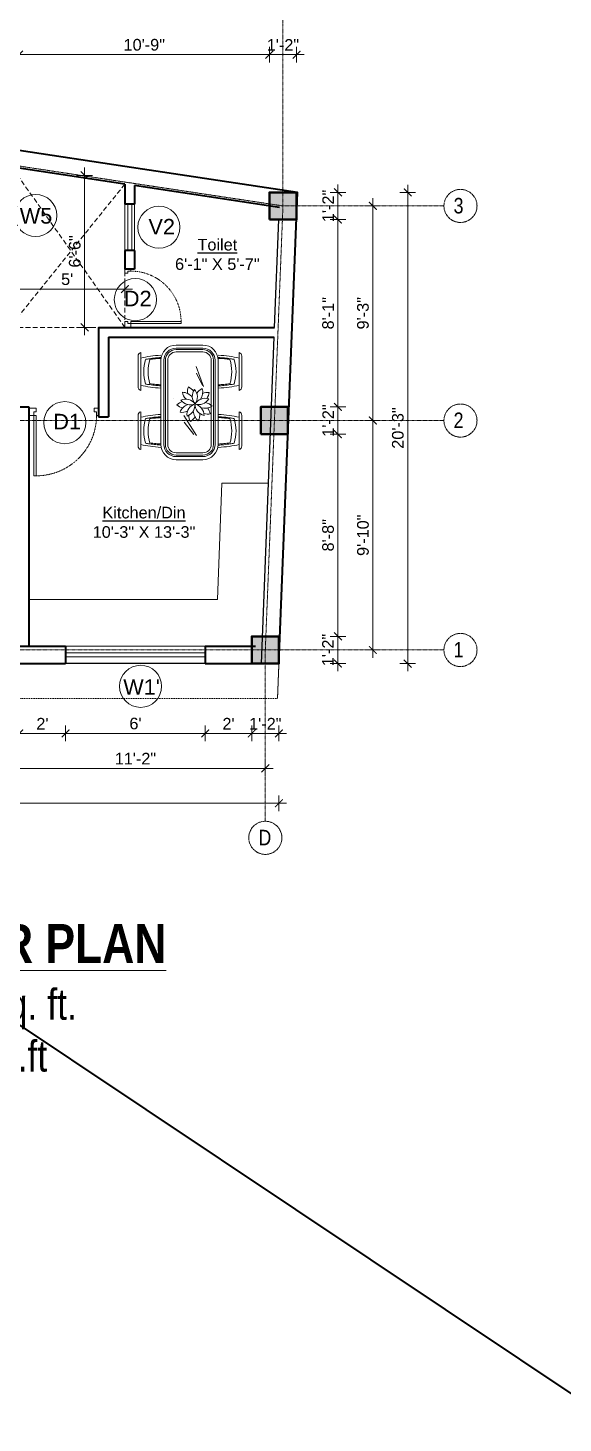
# Model space of a CAD drawing. Header units: inches. Extents: x 141029 to 151573, y -22384 to -18036.
# Drawn here: x 144050 to 144326, y -20148 to -19429 of the extents above; entities that cross this region are included whole.
import ezdxf

# ---------------------------------------------------------------- set-up
doc = ezdxf.new("R2010")
doc.units = ezdxf.units.IN
doc.header["$LTSCALE"] = 0.5
doc.header["$MEASUREMENT"] = 0
doc.header["$PDMODE"] = 66
doc.linetypes.add('CENTER', pattern=[2, 1.25, -0.25, 0.25, -0.25])
doc.linetypes.add('HIDDEN', pattern=[0.375, 0.25, -0.125])
for name, color, linetype, lineweight in [('Annotate-Lite.w', 177, 'Continuous', 9), ('Annotations-Bold.w', 177, 'Continuous', 13), ('C-COLUMN', 1, 'Continuous', 50), ('DIM 1-100', 4, 'Continuous', 13), ('Door-Window.w', 4, 'Continuous', 15), ('F-FURNITURE', 30, 'Continuous', 13), ('HACTH', 253, 'Continuous', 9), ('TEXT', 220, 'Continuous', 9), ('Text-100.w', 254, 'Continuous', 9), ('Toilet', 7, 'Continuous', 25), ('wall', 1, 'Continuous', 40), ('window', 4, 'Continuous', 13)]:
    doc.layers.add(name, color=color, linetype=linetype, lineweight=lineweight)
doc.styles.add('ARAIL', font='ARIALN.TTF')
doc.styles.add('arial', font='arial.ttf')
doc.styles.add('arial.', font='arial.ttf')
doc.styles.add('gaurav', font='arial.ttf')
doc.styles.get("Standard").update_dxf_attribs({"font": 'arial.ttf'})
doc.dimstyles.new('1 by 96', dxfattribs={"dimtxt": 6, "dimasz": 4, "dimexe": 4, "dimexo": 4, "dimgap": 2, "dimtad": 1, "dimdec": 0, "dimzin": 0, "dimdsep": 46, "dimlunit": 4, "dimtxsty": 'Standard', "dimblk": 'ARCHTICK', "dimcen": 0, "dimdle": 4, "dimadec": 0, "dimazin": 0, "dimtfac": 1, "dimtdec": 0, "dimtix": 1, "dimtofl": 0, "dimtmove": 1, "dimatfit": 3, "dimldrblk": 'ARCHTICK', "dimfxl": 4, "dimfxlon": 1, "dimtolj": 1, "dimtzin": 0, "dimlwd": -1, "dimlwe": -1, "dimarcsym": 0})

# ---------------------------------------------------------------- blocks, each defined once
blk = doc.blocks.new('3-0')
at = {"ltscale": 3}
for p, q in [((11063.05, 10097.68), (11065.97, 10099.9)), ((11063.05, 10097.68), (11064.53, 10095.73)), ((11065.99, 10096.84), (11064.53, 10095.73)), ((11065.25, 10097.81), (11066.71, 10098.92)), ((11065.99, 10096.84), (11065.25, 10097.81)), ((11065.97, 10099.9), (11066.71, 10098.92)), ((11085.5, 10074.13), (11110.32, 10092.96)), ((11086.24, 10073.15), (11111.05, 10091.97)), ((11111.05, 10091.97), (11110.32, 10092.96)), ((11084.04, 10073.02), (11082.57, 10071.91)), ((11082.57, 10071.91), (11084.79, 10068.98)), ((11084.04, 10073.02), (11084.78, 10072.04)), ((11084.78, 10072.04), (11086.24, 10073.15)), ((11084.79, 10068.98), (11087.72, 10071.2)), ((11086.24, 10073.15), (11085.5, 10074.13)), ((11087.72, 10071.2), (11086.24, 10073.15))]:
    blk.add_line(p, q, dxfattribs=at)
at = {"layer": 'Door-Window.w', "color": 9, "linetype": 'HIDDEN', "lineweight": 18}
blk.add_arc((11085.5, 10074.13), 31.16, 37.1906, 127.14649, dxfattribs=at)
blk = doc.blocks.new('_ArchTick')
at = {"color": 0, "linetype": 'ByBlock', "const_width": 0.15}
blk.add_lwpolyline([(-0.5, -0.5), (0.5, 0.5)], dxfattribs=at)
blk = doc.blocks.new('*D610')
at = {"layer": 'Defpoints', "color": 0, "transparency": 16777216}
for p in [(144174.73, -19442.94), (144045.67, -19492.29), (144174.73, -19513.9)]:
    blk.add_point(p, dxfattribs=at)
at = {"layer": 'DIM 1-100', "color": 0, "transparency": 16777216}
for p, q in [((144045.67, -19446.94), (144045.67, -19438.94)), ((144174.73, -19446.94), (144174.73, -19438.94)), ((144041.67, -19442.94), (144178.73, -19442.94))]:
    blk.add_line(p, q, dxfattribs=at)
at = {"layer": 'DIM 1-100', "color": 0, "transparency": 16777216, "xscale": 4, "yscale": 4, "zscale": 4, "rotation": 180}
blk.add_blockref('_ArchTick', (144045.67, -19442.94), dxfattribs=at)
at = {"layer": 'DIM 1-100', "color": 0, "transparency": 16777216, "xscale": 4, "yscale": 4, "zscale": 4}
blk.add_blockref('_ArchTick', (144174.73, -19442.94), dxfattribs=at)
at = {"layer": 'DIM 1-100', "color": 0, "transparency": 16777216, "insert": (144110.2, -19437.88), "char_height": 6, "attachment_point": 5}
blk.add_mtext('\\A1;10\'-9"', dxfattribs=at)
blk = doc.blocks.new('*D611')
at = {"layer": 'Defpoints', "color": 0, "transparency": 16777216}
for p in [(144188.73, -19442.94), (144174.73, -19513.9), (144188.73, -19513.9)]:
    blk.add_point(p, dxfattribs=at)
at = {"layer": 'DIM 1-100', "color": 0, "transparency": 16777216}
for p, q in [((144174.73, -19446.94), (144174.73, -19438.94)), ((144188.73, -19446.94), (144188.73, -19438.94)), ((144170.73, -19442.94), (144192.73, -19442.94))]:
    blk.add_line(p, q, dxfattribs=at)
at = {"layer": 'DIM 1-100', "color": 0, "transparency": 16777216, "xscale": 4, "yscale": 4, "zscale": 4, "rotation": 180}
blk.add_blockref('_ArchTick', (144174.73, -19442.94), dxfattribs=at)
at = {"layer": 'DIM 1-100', "color": 0, "transparency": 16777216, "xscale": 4, "yscale": 4, "zscale": 4}
blk.add_blockref('_ArchTick', (144188.73, -19442.94), dxfattribs=at)
at = {"layer": 'DIM 1-100', "color": 0, "transparency": 16777216, "insert": (144181.73, -19437.93), "char_height": 6, "attachment_point": 5}
blk.add_mtext('\\A1;1\'-2"', dxfattribs=at)
blk = doc.blocks.new('*D612')
at = {"layer": 'Defpoints', "color": 0, "transparency": 16777216}
for p in [(144038.67, -19422.48), (144038.67, -19499.29), (144181.73, -19520.9)]:
    blk.add_point(p, dxfattribs=at)
at = {"layer": 'DIM 1-100', "color": 0, "transparency": 16777216}
for p, q in [((144038.67, -19426.48), (144038.67, -19418.48)), ((144181.73, -19426.48), (144181.73, -19418.48)), ((144185.73, -19422.48), (144034.67, -19422.48))]:
    blk.add_line(p, q, dxfattribs=at)
at = {"layer": 'DIM 1-100', "color": 0, "transparency": 16777216, "xscale": 4, "yscale": 4, "zscale": 4, "rotation": 180}
blk.add_blockref('_ArchTick', (144038.67, -19422.48), dxfattribs=at)
at = {"layer": 'DIM 1-100', "color": 0, "transparency": 16777216, "xscale": 4, "yscale": 4, "zscale": 4}
blk.add_blockref('_ArchTick', (144181.73, -19422.48), dxfattribs=at)
at = {"layer": 'DIM 1-100', "color": 0, "transparency": 16777216, "insert": (144110.2, -19417.46), "char_height": 6, "attachment_point": 5}
blk.add_mtext('\\A1;11\'-11"', dxfattribs=at)
blk = doc.blocks.new('*D615')
at = {"layer": 'Defpoints', "color": 0, "transparency": 16777216}
for p in [(144189.2, -19403.23), (143787.52, -19455.43), (144189.2, -19513.97)]:
    blk.add_point(p, dxfattribs=at)
at = {"layer": 'DIM 1-100', "color": 0, "transparency": 16777216}
for p, q in [((143783.52, -19403.23), (144193.2, -19403.23)), ((143787.52, -19407.23), (143787.52, -19399.23)), ((144189.2, -19407.23), (144189.2, -19399.23))]:
    blk.add_line(p, q, dxfattribs=at)
at = {"layer": 'DIM 1-100', "color": 0, "transparency": 16777216, "xscale": 4, "yscale": 4, "zscale": 4, "rotation": 180}
blk.add_blockref('_ArchTick', (143787.52, -19403.23), dxfattribs=at)
at = {"layer": 'DIM 1-100', "color": 0, "transparency": 16777216, "xscale": 4, "yscale": 4, "zscale": 4}
blk.add_blockref('_ArchTick', (144189.2, -19403.23), dxfattribs=at)
at = {"layer": 'DIM 1-100', "color": 0, "transparency": 16777216, "insert": (143988.36, -19398.16), "char_height": 6, "attachment_point": 5}
blk.add_mtext('\\A1;33\'-6"', dxfattribs=at)
blk = doc.blocks.new('*D616')
at = {"layer": 'Defpoints', "color": 0, "transparency": 16777216}
for p in [(144188.73, -19513.9), (144188.73, -19527.9), (144210.07, -19527.9)]:
    blk.add_point(p, dxfattribs=at)
at = {"layer": 'DIM 1-100', "color": 0, "transparency": 16777216}
for p, q in [((144210.07, -19509.9), (144210.07, -19531.9)), ((144206.07, -19513.9), (144214.07, -19513.9)), ((144206.07, -19527.9), (144214.07, -19527.9))]:
    blk.add_line(p, q, dxfattribs=at)
at = {"layer": 'DIM 1-100', "color": 0, "transparency": 16777216, "xscale": 4, "yscale": 4, "zscale": 4}
for p, rotation in [((144210.07, -19513.9), 90), ((144210.07, -19527.9), 270)]:
    blk.add_blockref('_ArchTick', p, dxfattribs=dict(at, rotation=rotation))
at = {"layer": 'DIM 1-100', "color": 0, "transparency": 16777216, "insert": (144205.06, -19520.9), "char_height": 6, "attachment_point": 5, "rotation": 90}
blk.add_mtext('\\A1;1\'-2"', dxfattribs=at)
blk = doc.blocks.new('*D617')
at = {"layer": 'Defpoints', "color": 0, "transparency": 16777216}
for p in [(144188.73, -19527.9), (144184.29, -19624.5), (144210.07, -19624.5)]:
    blk.add_point(p, dxfattribs=at)
at = {"layer": 'DIM 1-100', "color": 0, "transparency": 16777216}
for p, q in [((144210.07, -19523.9), (144210.07, -19628.5)), ((144206.07, -19527.9), (144214.07, -19527.9)), ((144206.07, -19624.5), (144214.07, -19624.5))]:
    blk.add_line(p, q, dxfattribs=at)
at = {"layer": 'DIM 1-100', "color": 0, "transparency": 16777216, "xscale": 4, "yscale": 4, "zscale": 4}
for p, rotation in [((144210.07, -19527.9), 90), ((144210.07, -19624.5), 270)]:
    blk.add_blockref('_ArchTick', p, dxfattribs=dict(at, rotation=rotation))
at = {"layer": 'DIM 1-100', "color": 0, "transparency": 16777216, "insert": (144205.01, -19576.2), "char_height": 6, "attachment_point": 5, "rotation": 90}
blk.add_mtext('\\A1;8\'-1"', dxfattribs=at)
blk = doc.blocks.new('*D618')
at = {"layer": 'Defpoints', "color": 0, "transparency": 16777216}
for p in [(144184.29, -19624.5), (144184.29, -19638.5), (144210.07, -19638.5)]:
    blk.add_point(p, dxfattribs=at)
at = {"layer": 'DIM 1-100', "color": 0, "transparency": 16777216}
for p, q in [((144210.07, -19620.5), (144210.07, -19642.5)), ((144206.07, -19624.5), (144214.07, -19624.5)), ((144206.07, -19638.5), (144214.07, -19638.5))]:
    blk.add_line(p, q, dxfattribs=at)
at = {"layer": 'DIM 1-100', "color": 0, "transparency": 16777216, "xscale": 4, "yscale": 4, "zscale": 4}
for p, rotation in [((144210.07, -19624.5), 90), ((144210.07, -19638.5), 270)]:
    blk.add_blockref('_ArchTick', p, dxfattribs=dict(at, rotation=rotation))
at = {"layer": 'DIM 1-100', "color": 0, "transparency": 16777216, "insert": (144205.06, -19631.5), "char_height": 6, "attachment_point": 5, "rotation": 90}
blk.add_mtext('\\A1;1\'-2"', dxfattribs=at)
blk = doc.blocks.new('*D619')
at = {"layer": 'Defpoints', "color": 0, "transparency": 16777216}
for p in [(144184.29, -19638.5), (144179.63, -19742.73), (144210.07, -19742.73)]:
    blk.add_point(p, dxfattribs=at)
at = {"layer": 'DIM 1-100', "color": 0, "transparency": 16777216}
for p, q in [((144210.07, -19634.5), (144210.07, -19746.73)), ((144206.07, -19638.5), (144214.07, -19638.5)), ((144206.07, -19742.73), (144214.07, -19742.73))]:
    blk.add_line(p, q, dxfattribs=at)
at = {"layer": 'DIM 1-100', "color": 0, "transparency": 16777216, "xscale": 4, "yscale": 4, "zscale": 4}
for p, rotation in [((144210.07, -19638.5), 90), ((144210.07, -19742.73), 270)]:
    blk.add_blockref('_ArchTick', p, dxfattribs=dict(at, rotation=rotation))
at = {"layer": 'DIM 1-100', "color": 0, "transparency": 16777216, "insert": (144205.01, -19690.61), "char_height": 6, "attachment_point": 5, "rotation": 90}
blk.add_mtext('\\A1;8\'-8"', dxfattribs=at)
blk = doc.blocks.new('*D620')
at = {"layer": 'Defpoints', "color": 0, "transparency": 16777216}
for p in [(144179.63, -19742.73), (144179.63, -19756.73), (144210.07, -19756.73)]:
    blk.add_point(p, dxfattribs=at)
at = {"layer": 'DIM 1-100', "color": 0, "transparency": 16777216}
for p, q in [((144206.07, -19742.73), (144214.07, -19742.73)), ((144210.07, -19738.73), (144210.07, -19760.73)), ((144206.07, -19756.73), (144214.07, -19756.73))]:
    blk.add_line(p, q, dxfattribs=at)
at = {"layer": 'DIM 1-100', "color": 0, "transparency": 16777216, "xscale": 4, "yscale": 4, "zscale": 4}
for p, rotation in [((144210.07, -19742.73), 90), ((144210.07, -19756.73), 270)]:
    blk.add_blockref('_ArchTick', p, dxfattribs=dict(at, rotation=rotation))
at = {"layer": 'DIM 1-100', "color": 0, "transparency": 16777216, "insert": (144204.93, -19749.73), "char_height": 6, "attachment_point": 5, "rotation": 90}
blk.add_mtext('\\A1;1\'-2"', dxfattribs=at)
blk = doc.blocks.new('*D621')
at = {"layer": 'Defpoints', "color": 0, "transparency": 16777216}
for p in [(144165.63, -19756.73), (144179.63, -19756.73), (144165.63, -19792.73)]:
    blk.add_point(p, dxfattribs=at)
at = {"layer": 'DIM 1-100', "color": 0, "transparency": 16777216}
for p, q in [((144183.63, -19792.73), (144161.63, -19792.73)), ((144165.63, -19788.73), (144165.63, -19796.73)), ((144179.63, -19788.73), (144179.63, -19796.73))]:
    blk.add_line(p, q, dxfattribs=at)
at = {"layer": 'DIM 1-100', "color": 0, "transparency": 16777216, "xscale": 4, "yscale": 4, "zscale": 4, "rotation": 180}
blk.add_blockref('_ArchTick', (144165.63, -19792.73), dxfattribs=at)
at = {"layer": 'DIM 1-100', "color": 0, "transparency": 16777216, "xscale": 4, "yscale": 4, "zscale": 4}
blk.add_blockref('_ArchTick', (144179.63, -19792.73), dxfattribs=at)
at = {"layer": 'DIM 1-100', "color": 0, "transparency": 16777216, "insert": (144172.63, -19787.72), "char_height": 6, "attachment_point": 5}
blk.add_mtext('\\A1;1\'-2"', dxfattribs=at)
blk = doc.blocks.new('*D622')
at = {"layer": 'Defpoints', "color": 0, "transparency": 16777216}
for p in [(144141.65, -19756.73), (144165.63, -19756.73), (144141.65, -19792.73)]:
    blk.add_point(p, dxfattribs=at)
at = {"layer": 'DIM 1-100', "color": 0, "transparency": 16777216}
for p, q in [((144169.63, -19792.73), (144137.65, -19792.73)), ((144141.65, -19788.73), (144141.65, -19796.73)), ((144165.63, -19788.73), (144165.63, -19796.73))]:
    blk.add_line(p, q, dxfattribs=at)
at = {"layer": 'DIM 1-100', "color": 0, "transparency": 16777216, "xscale": 4, "yscale": 4, "zscale": 4, "rotation": 180}
blk.add_blockref('_ArchTick', (144141.65, -19792.73), dxfattribs=at)
at = {"layer": 'DIM 1-100', "color": 0, "transparency": 16777216, "xscale": 4, "yscale": 4, "zscale": 4}
blk.add_blockref('_ArchTick', (144165.63, -19792.73), dxfattribs=at)
at = {"layer": 'DIM 1-100', "color": 0, "transparency": 16777216, "insert": (144153.64, -19787.72), "char_height": 6, "attachment_point": 5}
blk.add_mtext("\\A1;2'", dxfattribs=at)
blk = doc.blocks.new('*D623')
at = {"layer": 'Defpoints', "color": 0, "transparency": 16777216}
for p in [(144069.65, -19756.73), (144141.65, -19756.73), (144069.65, -19792.73)]:
    blk.add_point(p, dxfattribs=at)
at = {"layer": 'DIM 1-100', "color": 0, "transparency": 16777216}
for p, q in [((144145.65, -19792.73), (144065.65, -19792.73)), ((144069.65, -19788.73), (144069.65, -19796.73)), ((144141.65, -19788.73), (144141.65, -19796.73))]:
    blk.add_line(p, q, dxfattribs=at)
at = {"layer": 'DIM 1-100', "color": 0, "transparency": 16777216, "xscale": 4, "yscale": 4, "zscale": 4, "rotation": 180}
blk.add_blockref('_ArchTick', (144069.65, -19792.73), dxfattribs=at)
at = {"layer": 'DIM 1-100', "color": 0, "transparency": 16777216, "xscale": 4, "yscale": 4, "zscale": 4}
blk.add_blockref('_ArchTick', (144141.65, -19792.73), dxfattribs=at)
at = {"layer": 'DIM 1-100', "color": 0, "transparency": 16777216, "insert": (144105.65, -19787.67), "char_height": 6, "attachment_point": 5}
blk.add_mtext("\\A1;6'", dxfattribs=at)
blk = doc.blocks.new('*D624')
at = {"layer": 'Defpoints', "color": 0, "transparency": 16777216}
for p in [(144045.67, -19756.73), (144069.65, -19756.73), (144045.67, -19792.73)]:
    blk.add_point(p, dxfattribs=at)
at = {"layer": 'DIM 1-100', "color": 0, "transparency": 16777216}
for p, q in [((144073.65, -19792.73), (144041.67, -19792.73)), ((144045.67, -19788.73), (144045.67, -19796.73)), ((144069.65, -19788.73), (144069.65, -19796.73))]:
    blk.add_line(p, q, dxfattribs=at)
at = {"layer": 'DIM 1-100', "color": 0, "transparency": 16777216, "xscale": 4, "yscale": 4, "zscale": 4, "rotation": 180}
blk.add_blockref('_ArchTick', (144045.67, -19792.73), dxfattribs=at)
at = {"layer": 'DIM 1-100', "color": 0, "transparency": 16777216, "xscale": 4, "yscale": 4, "zscale": 4}
blk.add_blockref('_ArchTick', (144069.65, -19792.73), dxfattribs=at)
at = {"layer": 'DIM 1-100', "color": 0, "transparency": 16777216, "insert": (144057.66, -19787.72), "char_height": 6, "attachment_point": 5}
blk.add_mtext("\\A1;2'", dxfattribs=at)
blk = doc.blocks.new('*D525')
at = {"layer": 'Defpoints', "color": 0, "transparency": 16777216}
for p in [(144038.67, -19756.73), (144172.63, -19756.73), (144172.63, -19810.73)]:
    blk.add_point(p, dxfattribs=at)
at = {"layer": 'DIM 1-100', "color": 0, "transparency": 16777216}
for p, q in [((144038.67, -19806.73), (144038.67, -19814.73)), ((144172.63, -19806.73), (144172.63, -19814.73)), ((144034.67, -19810.73), (144176.63, -19810.73))]:
    blk.add_line(p, q, dxfattribs=at)
at = {"layer": 'DIM 1-100', "color": 0, "transparency": 16777216, "xscale": 4, "yscale": 4, "zscale": 4, "rotation": 180}
blk.add_blockref('_ArchTick', (144038.67, -19810.73), dxfattribs=at)
at = {"layer": 'DIM 1-100', "color": 0, "transparency": 16777216, "xscale": 4, "yscale": 4, "zscale": 4}
blk.add_blockref('_ArchTick', (144172.63, -19810.73), dxfattribs=at)
at = {"layer": 'DIM 1-100', "color": 0, "transparency": 16777216, "insert": (144105.65, -19805.72), "char_height": 6, "attachment_point": 5}
blk.add_mtext('\\A1;11\'-2"', dxfattribs=at)
blk = doc.blocks.new('*D526')
at = {"layer": 'Defpoints', "color": 0, "transparency": 16777216}
for p in [(143787.52, -19756.73), (144179.63, -19756.73), (143787.52, -19828.73)]:
    blk.add_point(p, dxfattribs=at)
at = {"layer": 'DIM 1-100', "color": 0, "transparency": 16777216}
for p, q in [((144183.63, -19828.73), (143783.52, -19828.73)), ((143787.52, -19824.73), (143787.52, -19832.73)), ((144179.63, -19824.73), (144179.63, -19832.73))]:
    blk.add_line(p, q, dxfattribs=at)
at = {"layer": 'DIM 1-100', "color": 0, "transparency": 16777216, "xscale": 4, "yscale": 4, "zscale": 4, "rotation": 180}
blk.add_blockref('_ArchTick', (143787.52, -19828.73), dxfattribs=at)
at = {"layer": 'DIM 1-100', "color": 0, "transparency": 16777216, "xscale": 4, "yscale": 4, "zscale": 4}
blk.add_blockref('_ArchTick', (144179.63, -19828.73), dxfattribs=at)
at = {"layer": 'DIM 1-100', "color": 0, "transparency": 16777216, "insert": (143983.57, -19823.66), "char_height": 6, "attachment_point": 5}
blk.add_mtext('\\A1;32\'-8"', dxfattribs=at)
blk = doc.blocks.new('*D634')
at = {"layer": 'Defpoints', "color": 0, "transparency": 16777216}
for p in [(144188.73, -19520.9), (144184.57, -19631.5), (144228.07, -19631.5)]:
    blk.add_point(p, dxfattribs=at)
at = {"layer": 'DIM 1-100', "color": 0, "transparency": 16777216}
for p, q in [((144228.07, -19516.9), (144228.07, -19635.5)), ((144224.07, -19520.9), (144232.07, -19520.9)), ((144224.07, -19631.5), (144232.07, -19631.5))]:
    blk.add_line(p, q, dxfattribs=at)
at = {"layer": 'DIM 1-100', "color": 0, "transparency": 16777216, "xscale": 4, "yscale": 4, "zscale": 4}
for p, rotation in [((144228.07, -19520.9), 90), ((144228.07, -19631.5), 270)]:
    blk.add_blockref('_ArchTick', p, dxfattribs=dict(at, rotation=rotation))
at = {"layer": 'DIM 1-100', "color": 0, "transparency": 16777216, "insert": (144223, -19576.2), "char_height": 6, "attachment_point": 5, "rotation": 90}
blk.add_mtext('\\A1;9\'-3"', dxfattribs=at)
blk = doc.blocks.new('*D527')
at = {"layer": 'Defpoints', "color": 0, "transparency": 16777216}
for p in [(144184.57, -19631.5), (144179.9, -19749.73), (144228.07, -19749.73)]:
    blk.add_point(p, dxfattribs=at)
at = {"layer": 'DIM 1-100', "color": 0, "transparency": 16777216}
for p, q in [((144228.07, -19627.5), (144228.07, -19753.73)), ((144224.07, -19631.5), (144232.07, -19631.5)), ((144224.07, -19749.73), (144232.07, -19749.73))]:
    blk.add_line(p, q, dxfattribs=at)
at = {"layer": 'DIM 1-100', "color": 0, "transparency": 16777216, "xscale": 4, "yscale": 4, "zscale": 4}
for p, rotation in [((144228.07, -19631.5), 90), ((144228.07, -19749.73), 270)]:
    blk.add_blockref('_ArchTick', p, dxfattribs=dict(at, rotation=rotation))
at = {"layer": 'DIM 1-100', "color": 0, "transparency": 16777216, "insert": (144223.01, -19690.61), "char_height": 6, "attachment_point": 5, "rotation": 90}
blk.add_mtext('\\A1;9\'-10"', dxfattribs=at)
blk = doc.blocks.new('*D635')
at = {"layer": 'Defpoints', "color": 0, "transparency": 16777216}
for p in [(144189.2, -19513.97), (144246.07, -19513.97), (144179.63, -19756.73)]:
    blk.add_point(p, dxfattribs=at)
at = {"layer": 'DIM 1-100', "color": 0, "transparency": 16777216}
for p, q in [((144246.07, -19760.73), (144246.07, -19509.97)), ((144242.07, -19513.97), (144250.07, -19513.97)), ((144242.07, -19756.73), (144250.07, -19756.73))]:
    blk.add_line(p, q, dxfattribs=at)
at = {"layer": 'DIM 1-100', "color": 0, "transparency": 16777216, "xscale": 4, "yscale": 4, "zscale": 4}
for p, rotation in [((144246.07, -19513.97), 90), ((144246.07, -19756.73), 270)]:
    blk.add_blockref('_ArchTick', p, dxfattribs=dict(at, rotation=rotation))
at = {"layer": 'DIM 1-100', "color": 0, "transparency": 16777216, "insert": (144241, -19635.35), "char_height": 6, "attachment_point": 5, "rotation": 90}
blk.add_mtext('\\A1;20\'-3"', dxfattribs=at)
blk = doc.blocks.new('*D530')
at = {"layer": 'Defpoints', "color": 0, "transparency": 16777216}
for p in [(144100.21, -19563.72), (144040.67, -19583.5), (144100.21, -19583.5)]:
    blk.add_point(p, dxfattribs=at)
at = {"layer": 'DIM 1-100', "color": 0, "transparency": 16777216}
for p, q in [((144040.67, -19567.72), (144040.67, -19559.72)), ((144100.21, -19567.72), (144100.21, -19559.72)), ((144036.67, -19563.72), (144104.21, -19563.72))]:
    blk.add_line(p, q, dxfattribs=at)
at = {"layer": 'DIM 1-100', "color": 0, "transparency": 16777216, "xscale": 4, "yscale": 4, "zscale": 4, "rotation": 180}
blk.add_blockref('_ArchTick', (144040.67, -19563.72), dxfattribs=at)
at = {"layer": 'DIM 1-100', "color": 0, "transparency": 16777216, "xscale": 4, "yscale": 4, "zscale": 4}
blk.add_blockref('_ArchTick', (144100.21, -19563.72), dxfattribs=at)
at = {"layer": 'DIM 1-100', "color": 0, "transparency": 16777216, "insert": (144070.44, -19558.67), "char_height": 6, "attachment_point": 5}
blk.add_mtext("\\A1;5'", dxfattribs=at)
blk = doc.blocks.new('*D531')
at = {"layer": 'Defpoints', "color": 0, "transparency": 16777216}
for p in [(144070.63, -19505.17), (144070.44, -19583.5), (144079.44, -19583.5)]:
    blk.add_point(p, dxfattribs=at)
at = {"layer": 'DIM 1-100', "color": 0, "transparency": 16777216}
for p, q in [((144075.44, -19505.17), (144083.44, -19505.17)), ((144079.44, -19501.17), (144079.44, -19587.5)), ((144075.44, -19583.5), (144083.44, -19583.5))]:
    blk.add_line(p, q, dxfattribs=at)
at = {"layer": 'DIM 1-100', "color": 0, "transparency": 16777216, "xscale": 4, "yscale": 4, "zscale": 4}
for p, rotation in [((144079.44, -19505.17), 90), ((144079.44, -19583.5), 270)]:
    blk.add_blockref('_ArchTick', p, dxfattribs=dict(at, rotation=rotation))
at = {"layer": 'DIM 1-100', "color": 0, "transparency": 16777216, "insert": (144074.38, -19544.33), "char_height": 6, "attachment_point": 5, "rotation": 90}
blk.add_mtext('\\A1;6\'-6"', dxfattribs=at)

msp = doc.modelspace()

# ---------------------------------------------------------------- hatches: boundary and pattern name
at = {"layer": 'C-COLUMN'}
h = msp.add_hatch(color=256, dxfattribs=at)
h.dxf.hatch_style = 1
h.paths.add_polyline_path([(144188.73, -19513.9), (144174.73, -19513.9), (144174.73, -19527.9), (144188.73, -19527.9)])
h = msp.add_hatch(color=256, dxfattribs=at)
h.dxf.hatch_style = 1
h.paths.add_polyline_path([(144184.29, -19624.5), (144170.29, -19624.5), (144170.29, -19638.5), (144184.29, -19638.5)])
h = msp.add_hatch(color=256, dxfattribs=at)
h.dxf.hatch_style = 1
h.paths.add_polyline_path([(144179.63, -19742.73), (144165.63, -19742.73), (144165.63, -19756.73), (144179.63, -19756.73)])

# ---------------------------------------------------------------- linework, layer by layer
at = {"layer": 'Annotate-Lite.w', "ltscale": 0.005}
for centre in [(144054.22, -19525.81), (144117.75, -19531.88), (144105.61, -19569.17), (144069.19, -19632.58), (144108.3, -19768.46)]:
    msp.add_circle(centre, 10.86, dxfattribs=at)
at = {"layer": 'Annotations-Bold.w', "linetype": 'CENTER', "ltscale": 0.3}
for p, q in [((144264.74, -19631.5), (143704.52, -19631.5)), ((144264.74, -19749.73), (143704.52, -19749.73))]:
    msp.add_line(p, q, dxfattribs=at)
for points in [[(144181.73, -19391.25), (144181.73, -19520.9), (144172.63, -19749.73), (144172.63, -19838)], [(144264.74, -19520.9), (144181.73, -19520.9), (144038.67, -19499.29), (143921.17, -19481.55), (143794.52, -19462.43), (143704.52, -19462.43)]]:
    msp.add_lwpolyline(points, dxfattribs=at)
at = {"layer": 'Annotations-Bold.w', "linetype": 'CENTER', "ltscale": 1.5}
for centre in [(144273.28, -19520.9), (144273.28, -19631.5), (144273.28, -19749.73), (144172.63, -19846.53)]:
    msp.add_circle(centre, 8.53, dxfattribs=at)
at = {"layer": 'C-COLUMN'}
for points in [[(144174.73, -19527.9), (144188.73, -19527.9), (144188.73, -19513.9), (144174.73, -19513.9)], [(144170.29, -19638.5), (144184.29, -19638.5), (144184.29, -19624.5), (144170.29, -19624.5)], [(144165.63, -19756.73), (144179.63, -19756.73), (144179.63, -19742.73), (144165.63, -19742.73)]]:
    msp.add_lwpolyline(points, close=True, dxfattribs=at)
at = {"layer": 'Defpoints'}
msp.add_lwpolyline([(144189.2, -19513.97), (144179.63, -19756.73), (143787.52, -19756.73), (143787.63, -19453.33), (144189.2, -19513.97)], dxfattribs=at)
at = {"layer": 'F-FURNITURE'}
for p, q in [((144106.98, -19614.09), (144106.98, -19598.34)), ((144108.4, -19596.45), (144108.4, -19615.98)), ((144126.63, -19592.59), (144140.41, -19592.59)), ((144126.63, -19594.16), (144140.41, -19594.16)), ((144126.63, -19594.95), (144140.41, -19594.95)), ((144126.63, -19596.13), (144140.41, -19596.13)), ((144159.08, -19596.45), (144159.08, -19615.98)), ((144160.5, -19614.09), (144160.5, -19598.34)), ((144118.76, -19643.79), (144118.76, -19600.46)), ((144120.34, -19643.79), (144120.34, -19600.46)), ((144121.12, -19643.79), (144121.12, -19600.46)), ((144122.3, -19643.79), (144122.3, -19600.46)), ((144140.69, -19613.89), (144136.96, -19603.62)), ((144144.74, -19600.46), (144144.74, -19643.79)), ((144145.93, -19600.46), (144145.93, -19643.79)), ((144146.71, -19600.46), (144146.71, -19643.79)), ((144148.29, -19600.46), (144148.29, -19643.79)), ((144140.18, -19613.41), (144137.08, -19607)), ((144125.13, -19620.16), (144125.13, -19620.22)), ((144142.28, -19620.16), (144142.28, -19620.22)), ((144108.4, -19626.96), (144108.4, -19646.49)), ((144159.08, -19626.96), (144159.08, -19646.49)), ((144106.98, -19644.6), (144106.98, -19628.86)), ((144137.16, -19639.17), (144130.57, -19628.9)), ((144135.75, -19638.69), (144130.69, -19632.28)), ((144160.5, -19644.6), (144160.5, -19628.86)), ((144140.41, -19648.12), (144126.63, -19648.12)), ((144140.41, -19649.3), (144126.63, -19649.3)), ((144140.41, -19650.09), (144126.63, -19650.09)), ((144140.41, -19651.67), (144126.63, -19651.67))]:
    msp.add_line(p, q, dxfattribs=at)
msp.add_lwpolyline([(144050.67, -19723.73), (144147.9, -19723.73), (144150.27, -19663.84), (144174.28, -19663.84)], dxfattribs=at)
for centre, radius, start, end in [((144108.95, -19598.34), 1.97, 106.19141, 180), ((144126.63, -19600.46), 7.87, 90, 180), ((144126.63, -19600.46), 6.3, 90, 180), ((144126.63, -19600.46), 5.51, 90, 180), ((144126.63, -19600.46), 4.33, 90, 180), ((144140.41, -19600.46), 7.87, 0, 90), ((144140.41, -19600.46), 6.3, 0, 90), ((144140.41, -19600.46), 5.51, 0, 90), ((144140.41, -19600.46), 4.33, 0, 90), ((144158.53, -19598.34), 1.97, 0, 73.80859), ((144131.33, -19606.31), 21.38, 162.70335, 197.29665), ((144133.53, -19606.31), 21.38, 162.70335, 197.29665), ((144133.95, -19606.31), 21.38, 342.70335, 17.29665), ((144136.15, -19606.31), 21.38, 342.70335, 17.29665), ((144108.95, -19614.09), 1.97, 180, 253.80859), ((144158.53, -19614.09), 1.97, 286.19141, 0), ((144108.95, -19628.86), 1.97, 106.19141, 180), ((144158.53, -19628.86), 1.97, 0, 73.80859), ((144131.33, -19636.83), 21.38, 162.70335, 197.29665), ((144133.53, -19636.83), 21.38, 162.70335, 197.29665), ((144133.95, -19636.83), 21.38, 342.70335, 17.29665), ((144136.15, -19636.83), 21.38, 342.70335, 17.29665), ((144108.95, -19644.6), 1.97, 180, 253.80859), ((144126.63, -19643.79), 7.87, 180, 270), ((144126.63, -19643.79), 6.3, 180, 270), ((144126.63, -19643.79), 5.51, 180, 270), ((144126.63, -19643.79), 4.33, 180, 270), ((144140.41, -19643.79), 7.87, 270, 0), ((144140.41, -19643.79), 6.3, 270, 0), ((144140.41, -19643.79), 5.51, 270, 0), ((144140.41, -19643.79), 4.33, 270, 0), ((144158.53, -19644.6), 1.97, 286.19141, 0)]:
    msp.add_arc(centre, radius, start, end, dxfattribs=at)
at = {"layer": 'F-FURNITURE', "linetype": 'ByBlock'}
for centre, radius, start, end in [((144131.58, -19626.18), 5.78, 34.04468, 115.24727), ((144134.08, -19617.1), 6.27, 217.77608, 291.51587), ((144129.61, -19623.7), 6.81, 38.1324, 87.60129), ((144137.17, -19615.6), 7.38, 190.1301, 220.49315), ((144141.59, -19617.44), 9.18, 159.21051, 180.35141), ((144130.71, -19619.41), 5.72, 32.50863, 66.24757), ((144141.22, -19618.95), 6.27, 145.77608, 219.51587), ((144131.82, -19619.38), 5.78, 322.04468, 43.24727), ((144141.67, -19626.31), 6.27, 73.77608, 147.51587), ((144138.35, -19617.5), 5.78, 250.04468, 331.24727), ((144143.6, -19621.42), 7.38, 118.1301, 148.49315), ((144133.57, -19616.74), 6.81, 326.1324, 15.60129), ((144143.22, -19626.19), 9.18, 87.21052, 108.35141), ((144137.98, -19616.45), 5.72, 320.50863, 354.24757), ((144131.27, -19627.24), 5.72, 104.50863, 138.24757), ((144132.76, -19616.28), 9.18, 231.21051, 252.35141), ((144135.01, -19629.6), 6.81, 110.1324, 159.60129), ((144129.64, -19619.92), 7.38, 262.1301, 292.49315), ((144137.98, -19628.5), 5.78, 106.04468, 187.24727), ((144130.12, -19623.32), 6.27, 289.77608, 3.51587), ((144142.3, -19626.3), 6.81, 182.1324, 231.6013), ((144142.16, -19623.14), 5.78, 178.04468, 259.24727), ((144134.81, -19629.01), 6.27, 1.77608, 75.51587), ((144131.43, -19628.41), 7.38, 334.1301, 4.49315), ((144141.4, -19618.35), 6.81, 254.1324, 303.6013), ((144143.04, -19622.46), 5.72, 248.50863, 282.24757), ((144140.05, -19629.34), 7.38, 46.1301, 76.49315), ((144135.4, -19630.45), 9.18, 15.21051, 36.35141), ((144138.89, -19629.12), 5.72, 176.50863, 210.24757), ((144128.93, -19624.33), 9.18, 303.21051, 324.35141)]:
    msp.add_arc(centre, radius, start, end, dxfattribs=at)
at = {"layer": 'F-FURNITURE', "extrusion": (0, 0, -1)}
for centre, start_param, end_param in [((144122.71, -19606.31), 4.099527, 4.553045), ((144122.71, -19606.31), 1.730141, 2.183659), ((144122.71, -19636.83), 4.099527, 4.553045), ((144122.71, -19636.83), 1.730141, 2.183659)]:
    msp.add_ellipse(centre, major_axis=(24.87, 0), ratio=0.345133, start_param=start_param, end_param=end_param, dxfattribs=at)
at = {"layer": 'F-FURNITURE'}
for centre, start_param, end_param in [((144144.77, -19606.31), 4.099527, 4.56758), ((144144.77, -19606.31), 7.99879, 8.466844), ((144144.77, -19636.83), 4.099527, 4.56758), ((144144.77, -19636.83), 7.99879, 8.466844)]:
    msp.add_ellipse(centre, major_axis=(-24.87, 0), ratio=0.345133, start_param=start_param, end_param=end_param, dxfattribs=at)
for points, knots in [([(144110.92, -19599.95), (144111.54, -19599.84), (144112.18, -19599.73), (144113.85, -19599.47), (144114.9, -19599.34), (144116.89, -19599.14), (144117.82, -19599.07), (144118.76, -19599.02)], [4.2084563, 4.2084563, 4.2084563, 4.2084563, 4.2962292, 4.2962292, 4.433179, 4.433179, 4.5503345, 4.5503345, 4.5503345, 4.5503345]), ([(144113.1, -19600.03), (144114.03, -19599.89), (144114.99, -19599.77), (144116.89, -19599.58), (144117.82, -19599.51), (144118.76, -19599.46)], [4.3081151, 4.3081151, 4.3081151, 4.3081151, 4.433179, 4.433179, 4.5503345, 4.5503345, 4.5503345, 4.5503345]), ([(144156.56, -19599.95), (144155.94, -19599.84), (144155.3, -19599.73), (144153.63, -19599.47), (144152.58, -19599.34), (144150.48, -19599.13), (144149.42, -19599.05), (144148.36, -19599)], [4.2084563, 4.2084563, 4.2084563, 4.2084563, 4.2962292, 4.2962292, 4.433179, 4.433179, 4.5651263, 4.5651263, 4.5651263, 4.5651263]), ([(144154.38, -19600.03), (144153.45, -19599.89), (144152.49, -19599.77), (144150.48, -19599.57), (144149.42, -19599.49), (144148.36, -19599.44)], [4.3081151, 4.3081151, 4.3081151, 4.3081151, 4.433179, 4.433179, 4.5651263, 4.5651263, 4.5651263, 4.5651263]), ([(144118.76, -19613.6), (144117.9, -19613.55), (144117.05, -19613.49), (144115.09, -19613.3), (144113.98, -19613.17), (144112.23, -19612.9), (144111.57, -19612.79), (144110.92, -19612.67)], [8.0160361, 8.0160361, 8.0160361, 8.0160361, 8.1227425, 8.1227425, 8.2664644, 8.2664644, 8.3579144, 8.3579144, 8.3579144, 8.3579144]), ([(144118.76, -19613.05), (144117.9, -19613), (144117.05, -19612.94), (144115.14, -19612.76), (144114.08, -19612.63), (144113.06, -19612.48)], [8.0160361, 8.0160361, 8.0160361, 8.0160361, 8.1227425, 8.1227425, 8.2598231, 8.2598231, 8.2598231, 8.2598231]), ([(144148.36, -19613.07), (144149.34, -19613.02), (144150.31, -19612.95), (144152.34, -19612.76), (144153.39, -19612.63), (144154.42, -19612.48)], [8.0012444, 8.0012444, 8.0012444, 8.0012444, 8.1227425, 8.1227425, 8.2598231, 8.2598231, 8.2598231, 8.2598231]), ([(144148.36, -19613.62), (144149.34, -19613.57), (144150.31, -19613.5), (144152.39, -19613.3), (144153.5, -19613.17), (144155.24, -19612.9), (144155.91, -19612.79), (144156.56, -19612.67)], [8.0012444, 8.0012444, 8.0012444, 8.0012444, 8.1227425, 8.1227425, 8.2664644, 8.2664644, 8.3579144, 8.3579144, 8.3579144, 8.3579144]), ([(144110.92, -19630.47), (144111.54, -19630.35), (144112.18, -19630.24), (144113.85, -19629.99), (144114.9, -19629.85), (144116.89, -19629.66), (144117.82, -19629.59), (144118.76, -19629.53)], [4.2084563, 4.2084563, 4.2084563, 4.2084563, 4.2962292, 4.2962292, 4.433179, 4.433179, 4.5503345, 4.5503345, 4.5503345, 4.5503345]), ([(144113.1, -19630.54), (144114.03, -19630.4), (144114.99, -19630.29), (144116.89, -19630.1), (144117.82, -19630.03), (144118.76, -19629.97)], [4.3081151, 4.3081151, 4.3081151, 4.3081151, 4.433179, 4.433179, 4.5503345, 4.5503345, 4.5503345, 4.5503345]), ([(144156.56, -19630.47), (144155.94, -19630.35), (144155.3, -19630.24), (144153.63, -19629.99), (144152.58, -19629.85), (144150.48, -19629.65), (144149.42, -19629.57), (144148.36, -19629.51)], [4.2084563, 4.2084563, 4.2084563, 4.2084563, 4.2962292, 4.2962292, 4.433179, 4.433179, 4.5651263, 4.5651263, 4.5651263, 4.5651263]), ([(144154.38, -19630.54), (144153.45, -19630.4), (144152.49, -19630.29), (144150.48, -19630.09), (144149.42, -19630.01), (144148.36, -19629.95)], [4.3081151, 4.3081151, 4.3081151, 4.3081151, 4.433179, 4.433179, 4.5651263, 4.5651263, 4.5651263, 4.5651263]), ([(144118.76, -19644.12), (144117.9, -19644.07), (144117.05, -19644), (144115.09, -19643.82), (144113.98, -19643.68), (144112.23, -19643.42), (144111.57, -19643.31), (144110.92, -19643.18)], [8.0160361, 8.0160361, 8.0160361, 8.0160361, 8.1227425, 8.1227425, 8.2664644, 8.2664644, 8.3579144, 8.3579144, 8.3579144, 8.3579144]), ([(144118.76, -19643.57), (144117.9, -19643.52), (144117.05, -19643.45), (144115.14, -19643.27), (144114.08, -19643.14), (144113.06, -19642.99)], [8.0160361, 8.0160361, 8.0160361, 8.0160361, 8.1227425, 8.1227425, 8.2598231, 8.2598231, 8.2598231, 8.2598231]), ([(144148.36, -19643.59), (144149.34, -19643.54), (144150.31, -19643.47), (144152.34, -19643.27), (144153.39, -19643.14), (144154.42, -19642.99)], [8.0012444, 8.0012444, 8.0012444, 8.0012444, 8.1227425, 8.1227425, 8.2598231, 8.2598231, 8.2598231, 8.2598231]), ([(144148.36, -19644.14), (144149.34, -19644.09), (144150.31, -19644.02), (144152.39, -19643.82), (144153.5, -19643.68), (144155.24, -19643.42), (144155.91, -19643.31), (144156.56, -19643.18)], [8.0012444, 8.0012444, 8.0012444, 8.0012444, 8.1227425, 8.1227425, 8.2664644, 8.2664644, 8.3579144, 8.3579144, 8.3579144, 8.3579144])]:
    msp.add_open_spline(points, degree=3, knots=knots, dxfattribs=at)
at = {"layer": 'HACTH', "linetype": 'HIDDEN', "ltscale": 20}
for p, q in [((144100.21, -19509.63), (144040.67, -19583.5)), ((144100.21, -19583.5), (144045.67, -19506.29))]:
    msp.add_line(p, q, dxfattribs=at)
at = {"layer": 'HACTH', "linetype": 'HIDDEN', "ltscale": 0.3}
for p, q in [((144179.63, -19756.73), (144178.92, -19774.73)), ((144040.67, -19774.73), (144169.91, -19774.73)), ((144169.91, -19774.73), (144178.92, -19774.73))]:
    msp.add_line(p, q, dxfattribs=at)
at = {"layer": 'HACTH', "linetype": 'HIDDEN', "ltscale": 20}
msp.add_lwpolyline([(144100.21, -19583.5), (144040.67, -19583.5), (144040.67, -19506.29), (144045.67, -19506.29), (144045.67, -19501.4), (144100.21, -19509.63), (144100.21, -19583.5)], dxfattribs=at)
at = {"layer": 'HACTH', "linetype": 'HIDDEN', "ltscale": 0.3}
msp.add_lwpolyline([(144178.92, -19774.73), (144179.63, -19756.73)], dxfattribs=at)
at = {"layer": 'Toilet'}
for p, q in [((144179.63, -19756.73), (144189.2, -19513.97)), ((144179.63, -19756.73), (144189.2, -19513.97)), ((144177.45, -19583.5), (144179.65, -19527.9)), ((144170.62, -19756.73), (144177.26, -19588.5))]:
    msp.add_line(p, q, dxfattribs=at)
at = {"layer": 'wall'}
for p, q in [((141502.31, -18246.24), (147362.44, -22155.74)), ((144100.21, -19500.53), (144045.67, -19492.29)), ((144189.2, -19513.97), (144100.21, -19500.53)), ((144189.2, -19513.97), (144100.21, -19500.53)), ((144100.21, -19509.63), (144100.21, -19519.94)), ((144105.21, -19510.39), (144105.21, -19519.94)), ((144105.21, -19519.94), (144100.21, -19519.94)), ((144100.21, -19543.94), (144100.21, -19553.5)), ((144105.21, -19543.94), (144100.21, -19543.94)), ((144105.21, -19543.94), (144105.21, -19553.5)), ((144105.21, -19553.5), (144100.21, -19553.5)), ((144086.67, -19583.5), (144086.67, -19629.5)), ((144086.67, -19583.5), (144177.45, -19583.5)), ((144091.67, -19588.5), (144091.67, -19629.5)), ((144091.67, -19588.5), (144177.26, -19588.5)), ((144045.67, -19624.5), (144050.67, -19624.5)), ((144050.67, -19624.5), (144050.67, -19747.73)), ((144086.67, -19629.5), (144091.67, -19629.5)), ((144069.65, -19747.73), (144069.65, -19756.73)), ((144141.65, -19747.73), (144141.65, -19756.73))]:
    msp.add_line(p, q, dxfattribs=at)
for points in [[(144100.21, -19509.63), (144045.67, -19501.4)], [(144100.21, -19509.63), (144045.67, -19501.4)], [(144141.65, -19756.73), (144179.63, -19756.73), (144189.2, -19513.97), (144100.21, -19500.53)], [(144179.89, -19521.66), (144105.21, -19510.39)], [(144126.67, -19513.63), (144105.21, -19510.39)], [(144043.67, -19747.73), (144069.65, -19747.73)], [(144141.65, -19747.73), (144167.63, -19747.73)], [(144017.92, -19756.73), (144069.65, -19756.73)]]:
    msp.add_lwpolyline(points, dxfattribs=at)
at = {"layer": 'window'}
for p, q in [((144100.21, -19543.94), (144100.21, -19519.94)), ((144101.71, -19543.94), (144101.71, -19519.94)), ((144103.71, -19543.94), (144103.71, -19519.94)), ((144105.21, -19519.94), (144105.21, -19543.94)), ((144141.65, -19747.73), (144069.65, -19747.73)), ((144069.65, -19751.23), (144141.65, -19751.23)), ((144069.65, -19753.23), (144141.65, -19753.23)), ((144069.65, -19756.73), (144141.65, -19756.73))]:
    msp.add_line(p, q, dxfattribs=at)

# ---------------------------------------------------------------- block references
at = {"layer": 'Door-Window.w', "linetype": 'ByBlock'}
for p, xscale, yscale, zscale, rotation in [((131670.59, -20667.41), 0.8331589850765497, 0.8331589850765497, 0.8331589850765497, 322.7330628613127), ((142730.2, -4711.42), 0.9997910039624013, 0.9997910039624013, 0.9997910039624013, 232.8094047801953)]:
    msp.add_blockref('3-0', p, dxfattribs=dict(at, xscale=xscale, yscale=yscale, zscale=zscale, rotation=rotation))

# ---------------------------------------------------------------- texts
at = {"layer": 'Annotate-Lite.w', "ltscale": 0.005, "char_height": 8, "attachment_point": 1, "style": 'gaurav'}
for s, insert in [('W5', (144045.99, -19522.02)), ('V2', (144112.36, -19527.6)), ('D2', (144099.69, -19564.61)), ('D1', (144063.27, -19628.03)), ("W1'", (144099.37, -19764.81))]:
    msp.add_mtext_dynamic_manual_height_columns(s, width=8, gutter_width=100, heights=[0], dxfattribs=dict(at, insert=insert))
at = {"layer": 'Annotations-Bold.w', "linetype": 'CENTER', "ltscale": 1.5, "char_height": 8, "attachment_point": 1, "style": 'ARAIL'}
for s, insert in [('3', (144269.74, -19516.77)), ('2', (144269.74, -19627.36)), ('1', (144269.74, -19745.59)), ('D', (144169.09, -19842.4))]:
    msp.add_mtext_dynamic_manual_height_columns(s, width=6.5393, gutter_width=100, heights=[0], dxfattribs=dict(at, insert=insert))
at = {"layer": 'TEXT', "lineweight": -2, "char_height": 6, "width": 127.5059, "attachment_point": 5, "style": 'arial.'}
for s, insert in [('{\\LToilet\\P}6\'-1" X 5\'-7"', (144147.89, -19545.9)), ('{\\LKitchen/Din\\P}10\'-3" X 13\'-3"', (144110.07, -19683.97))]:
    msp.add_mtext(s, dxfattribs=dict(at, insert=insert))
at = {"layer": 'Text-100.w', "insert": (143989.86, -19890.98), "char_height": 20, "width": 569.1024, "attachment_point": 2, "style": 'arial'}
msp.add_mtext('\\A1;{\\fArial Narrow|b1|i0|c0|p34;\\L GROUND FLOOR PLAN\\P\\fArial Narrow|b0|i0|c0|p34;\\H0.8x;\\lAREA : 721.37 sq. ft.\\PVOID: 32.21 sq.ft}', dxfattribs=at)

# ---------------------------------------------------------------- dimensions: what is measured, and where the dimension line sits
at = {"layer": 'DIM 1-100'}
for base, p1, p2, picture, middle in [((144189.2, -19403.23), (143787.52, -19455.43), (144189.2, -19513.97), '*D615', (143988.36, -19398.16)), ((144038.67, -19422.48), (144181.73, -19520.9), (144038.67, -19499.29), '*D612', (144110.2, -19417.46)), ((144174.73, -19442.94), (144045.67, -19492.29), (144174.73, -19513.9), '*D610', (144110.2, -19437.88)), ((144100.21, -19563.72), (144040.67, -19583.5), (144100.21, -19583.5), '*D530', (144070.44, -19558.67)), ((143787.52, -19828.73), (144179.63, -19756.73), (143787.52, -19756.73), '*D526', (143983.57, -19823.66)), ((144172.63, -19810.73), (144038.67, -19756.73), (144172.63, -19756.73), '*D525', (144105.65, -19805.72)), ((144045.67, -19792.73), (144069.65, -19756.73), (144045.67, -19756.73), '*D624', (144057.66, -19787.72)), ((144069.65, -19792.73), (144141.65, -19756.73), (144069.65, -19756.73), '*D623', (144105.65, -19787.67)), ((144141.65, -19792.73), (144165.63, -19756.73), (144141.65, -19756.73), '*D622', (144153.64, -19787.72))]:
    dim = msp.add_linear_dim(base=base, p1=p1, p2=p2, dimstyle='1 by 96', dxfattribs=at)
    dim.commit()
    dim.dimension.update_dxf_attribs({"geometry": picture, "text_midpoint": middle})
for base, p1, p2, picture, middle in [((144188.73, -19442.94), (144174.73, -19513.9), (144188.73, -19513.9), '*D611', (144181.73, -19442.94)), ((144165.63, -19792.73), (144179.63, -19756.73), (144165.63, -19756.73), '*D621', (144172.63, -19792.73))]:
    dim = msp.add_linear_dim(base=base, p1=p1, p2=p2, dimstyle='1 by 96', dxfattribs=at)
    dim.commit()
    dim.dimension.update_dxf_attribs({"geometry": picture, "text_midpoint": middle, "dimtype": 160})
for base, p1, p2, picture, middle in [((144079.44, -19583.5), (144070.63, -19505.17), (144070.44, -19583.5), '*D531', (144074.38, -19544.33)), ((144246.07, -19513.97), (144179.63, -19756.73), (144189.2, -19513.97), '*D635', (144241, -19635.35)), ((144228.07, -19631.5), (144188.73, -19520.9), (144184.57, -19631.5), '*D634', (144223, -19576.2)), ((144210.07, -19624.5), (144188.73, -19527.9), (144184.29, -19624.5), '*D617', (144205.01, -19576.2)), ((144228.07, -19749.73), (144184.57, -19631.5), (144179.9, -19749.73), '*D527', (144223.01, -19690.61)), ((144210.07, -19742.73), (144184.29, -19638.5), (144179.63, -19742.73), '*D619', (144205.01, -19690.61))]:
    dim = msp.add_linear_dim(base=base, p1=p1, p2=p2, angle=90, dimstyle='1 by 96', dxfattribs=at)
    dim.commit()
    dim.dimension.update_dxf_attribs({"geometry": picture, "text_midpoint": middle})
for base, p1, p2, picture, middle in [((144210.07, -19527.9), (144188.73, -19513.9), (144188.73, -19527.9), '*D616', (144210.07, -19520.9)), ((144210.07, -19638.5), (144184.29, -19624.5), (144184.29, -19638.5), '*D618', (144210.07, -19631.5)), ((144210.07, -19756.73), (144179.63, -19742.73), (144179.63, -19756.73), '*D620', (144209.94, -19749.73))]:
    dim = msp.add_linear_dim(base=base, p1=p1, p2=p2, angle=90, dimstyle='1 by 96', dxfattribs=at)
    dim.commit()
    dim.dimension.update_dxf_attribs({"geometry": picture, "text_midpoint": middle, "dimtype": 160})

doc.saveas('drawing.dxf')
